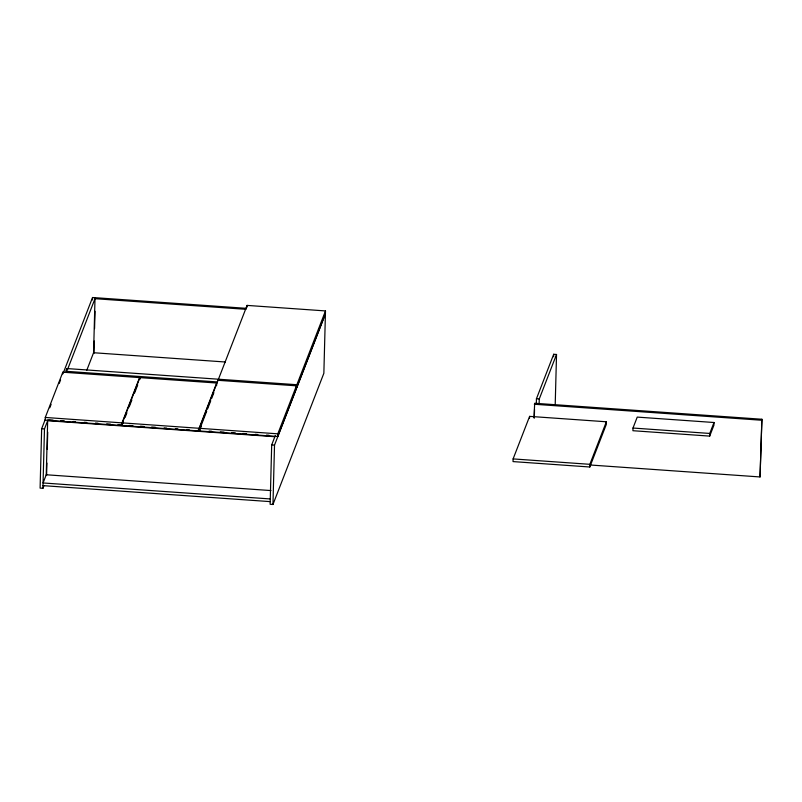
<?xml version="1.0" encoding="UTF-8"?>
<svg xmlns="http://www.w3.org/2000/svg" width="802" height="802" viewBox="0 0 802 802"><rect width="100%" height="100%" fill="white"/><g stroke="black" fill="none" stroke-linecap="round" stroke-linejoin="round"><path stroke-width="1.2" d="M45.263 419.436L41.654 428.719L40.1 488.107L42.927 488.308L43.829 485.982M42.927 488.308L44.481 428.92L48.09 419.636M45.273 417.461L45.203 420.138L121.954 425.541L122.024 422.865L139.588 377.592L62.827 372.198L45.273 417.461L122.024 422.865M46.235 475.155L47.669 420.719L274.865 436.709M46.586 475.406L46.917 463.035M47.268 449.431L47.719 432.108M62.787 373.973L62.827 372.198M66.766 371.025L66.827 368.549L296.86 384.729L325.492 310.925L247.086 305.402L199.407 428.308L199.337 430.985L277.743 436.499L296.369 388.499L296.439 385.822L218.034 380.308M92.491 299.978L92.551 297.512L246.435 308.339M93.573 353.131L94.997 298.695L246.054 309.321M93.924 353.381L94.245 341.01M94.566 328.64L95.027 311.316M216.59 385.692L216.66 383.015L139.899 377.622L122.345 422.885L122.275 425.561L199.026 430.965L206.685 411.225M139.538 379.376L139.588 377.592M139.849 379.396L139.899 377.622M199.026 430.965L199.096 428.288L216.66 383.015M247.036 307.186L247.086 305.402M275.286 435.616L271.688 444.909L270.134 504.288L272.961 504.488L323.858 373.281L325.411 313.893L274.515 445.11L272.961 504.488M277.743 436.499L277.813 433.822L296.439 385.822M296.86 384.729L296.79 387.406L325.422 313.592L325.492 310.925M513.11 458.914L513.039 461.591L589.791 466.995L606.292 424.458L606.362 421.782L529.611 416.378L513.11 458.914L589.861 464.318L606.362 421.782M529.561 418.163L529.611 416.378M533.962 417.812L534.693 403.266L761.9 419.245L760.035 476.949L590.252 465M534.312 418.053L534.533 409.421M536.307 403.687L536.438 398.774L553.701 354.273L556.528 354.474L555.205 404.83M539.134 403.887L539.265 398.975L556.528 354.474M553.631 356.73L553.701 354.273M589.791 466.995L589.861 464.318M632.999 428.037L632.928 430.714L709.69 436.108L713.93 425.18L714.001 422.504L637.239 417.1L632.999 428.037L709.76 433.441L714.001 422.504M709.69 436.108L709.76 433.441M760.035 476.949L761.9 419.245M49.764 407.817L51.117 404.338M59.218 383.436L60.571 379.947M63.278 372.99L92.551 297.512M66.827 368.549L65.764 371.276L217.392 381.942M67.458 369.702L95.378 297.712M86.816 370.173L93.583 352.73L225.322 362.003M122.405 424.378L123.307 422.052M125.112 417.411L126.906 412.769M129.162 406.965L131.859 399.998M134.566 393.04L137.713 384.91M207.578 408.91L210.736 400.779M211.638 398.464L213.883 392.659M199.337 430.985L201.112 426.413M536.438 398.774L539.265 398.975M534.312 404.248L761.519 420.228M122.345 422.885L199.096 428.288M199.407 428.308L277.813 433.822M49.293 419.827L53.042 420.088M60.531 420.619L64.28 420.88M73.012 421.491L75.508 421.672M84.25 422.283L86.746 422.464M95.488 423.075L97.984 423.245M106.716 423.867L110.465 424.128M117.954 424.659L121.704 424.92M129.192 425.441L132.931 425.712M140.43 426.233L144.17 426.504M151.658 427.025L155.408 427.286M164.149 427.907L166.646 428.078M175.377 428.699L177.874 428.87M186.615 429.481L189.112 429.661M197.853 430.273L200.35 430.453M209.091 431.065L211.588 431.245M220.319 431.857L224.069 432.118M231.557 432.649L235.307 432.91M242.795 433.441L246.535 433.702M255.277 434.313L257.773 434.494M266.515 435.105L269.011 435.285M41.654 428.719L44.481 428.92M271.688 444.909L274.515 445.11M270.956 490.573L46.245 474.764L43.067 482.964L270.274 498.944M42.997 485.631L270.204 501.621"/></g></svg>
